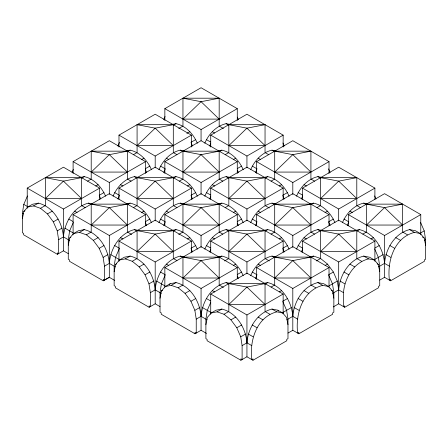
<?xml version="1.0" encoding="UTF-8"?>
<svg xmlns="http://www.w3.org/2000/svg" width="448" height="448" viewBox="0 0 448 448"><rect width="100%" height="100%" fill="white"/><g stroke="black" fill="none" stroke-linecap="round" stroke-linejoin="round"><path stroke-width="0.67" d="M68.275 253.624L63.442 250.835L57.406 254.318L23.61 234.802L23.61 233.408L22.4 232.714L22.4 213.198L23.778 204.4L27.44 195.955M92.4 203.879L88.48 203.123C73.629 206.78 64.529 222.365 63.442 236.891L58.615 239.68L58.615 253.618L57.406 252.924L57.406 254.318M138.27 230.367L134.355 229.606C119.498 233.262 110.404 248.853 109.318 263.379L104.49 266.168L104.49 280.106L103.281 279.406L103.281 280.801L109.318 277.318L114.75 280.454M184.145 256.85L180.23 256.088C165.374 259.745 156.274 275.335 155.193 289.862L150.36 292.65L150.36 306.589L149.156 305.894L149.156 307.289L115.354 287.773L115.354 286.378L114.145 285.684L114.145 266.168L115.522 257.37L119.448 248.321L114.621 245.532M230.014 283.338L226.1 282.576C211.249 286.233 202.149 301.818 201.062 316.35L196.235 319.133L196.235 333.077L195.026 332.377L195.026 333.771L161.224 314.255L161.224 312.861L160.02 312.166L160.02 292.65L161.398 283.853L165.06 275.408M287.98 324.71L286.602 317.503L282.677 312.99L277.85 310.201L271.975 309.058C257.118 312.715 248.024 328.306 246.938 342.832L242.11 345.621L242.11 359.559L240.901 358.865L240.901 360.259L207.099 340.743L207.099 339.349L205.89 338.649L205.89 319.133L207.273 310.341L210.672 302.495M282.94 301.89L286.602 310.341L287.98 319.133L287.98 338.649L286.776 339.349L286.776 340.743L252.974 360.259L252.974 358.865L251.765 359.559C249.474 340.782 256.435 317.1 276.802 311.847L282.677 312.99M333.855 298.228L332.478 291.021L328.552 286.502L323.719 283.718L317.845 282.576C302.994 286.233 293.894 301.818 292.807 316.35L286.776 319.833M374.685 248.92L378.347 257.37L379.725 266.168L379.725 285.684L378.521 286.378L378.521 287.773L344.719 307.289L344.719 305.894L343.51 306.589L343.51 292.65L338.682 289.862L337.305 281.064L333.379 272.014L328.552 274.803L332.478 283.853L333.855 292.65L333.855 312.166L332.646 312.861L332.646 314.255L298.844 333.771L298.844 332.377L297.64 333.077C295.344 314.294 302.31 290.618 322.678 285.365L328.552 286.502M379.725 271.74L378.347 264.538L374.422 260.019L369.594 257.23L363.72 256.088C348.863 259.745 339.769 275.335 338.682 289.862L332.646 293.35M343.51 292.65C344.596 278.124 353.696 262.534 368.547 258.877L374.422 260.019M425.6 245.258L424.222 238.05L420.297 233.537L415.47 230.748L409.595 229.606C394.738 233.262 385.638 248.853 384.558 263.379L378.521 266.862M420.56 222.438L424.222 230.882L425.6 239.68L425.6 259.196L424.39 259.896L424.39 261.29L390.594 280.801L390.594 279.406L389.385 280.106C387.089 261.33 394.055 237.647 414.422 232.394L420.297 233.537M22.4 218.775L23.778 211.568L27.703 207.049L32.53 204.26L38.405 203.123C53.262 206.78 62.362 222.365 63.442 236.891L69.479 240.38M68.275 245.258L69.653 238.05L73.578 233.537L78.406 230.748L84.28 229.606C99.137 233.262 108.231 248.853 109.318 263.379L115.354 266.862M114.145 271.74L115.522 264.538L119.448 260.019L124.281 257.23L130.155 256.088C145.006 259.745 154.106 275.335 155.193 289.862L161.224 293.35M160.02 298.228L161.398 291.021L165.323 286.502L170.15 283.718L176.025 282.576C190.882 286.233 199.976 301.818 201.062 316.35L207.099 319.833M205.89 324.71L207.273 317.503L211.198 312.99L216.026 310.201L221.9 309.058C236.751 312.715 245.851 328.306 246.938 342.832L251.765 345.621M72.005 172.486L73.315 169.467M73.315 222.438L69.653 230.882L68.275 239.68L68.275 259.196L69.479 259.896L69.479 261.29L103.281 280.801M117.88 146.003L119.448 142.38M113.053 196.185C116.922 187.118 124.443 178.836 134.355 176.635L138.27 177.397M117.88 198.968L119.448 195.35L114.621 192.562M163.755 119.515L165.06 116.502M158.922 169.697C162.798 160.636 170.313 152.354 180.23 150.153L184.145 150.914M163.755 172.486L165.06 169.467M158.922 222.667C162.798 213.606 170.313 205.324 180.23 203.123L184.145 203.879M163.755 225.456L165.06 222.438M204.798 143.214C208.667 134.148 216.188 125.866 226.1 123.665L229.365 124.303M209.625 146.003L210.672 143.59M204.798 196.185C208.667 187.118 216.188 178.836 226.1 176.635L230.014 177.397M209.625 198.968L210.672 196.554M204.798 249.15C208.667 240.089 216.188 231.806 226.1 229.606L230.014 230.367M209.625 251.938L210.672 249.525M250.673 169.697C254.542 160.636 262.063 152.354 271.975 150.153L275.89 150.914M255.5 172.486L256.805 169.467M250.673 222.667C254.542 213.606 262.063 205.324 271.975 203.123L275.89 203.879M255.5 225.456L256.805 222.438M250.673 275.638C254.542 266.571 262.063 258.289 271.975 256.088L275.89 256.85M255.5 278.426L256.805 275.408M296.542 196.185C300.418 187.118 307.933 178.836 317.845 176.635L321.765 177.397M301.37 198.968L302.68 195.955M296.542 249.15C300.418 240.089 307.933 231.806 317.845 229.606L321.765 230.367M301.37 251.938L302.68 248.92M342.418 222.667C346.287 213.606 353.808 205.324 363.72 203.123L367.634 203.879M347.245 225.456L348.813 221.833L343.986 219.05M169.277 284.721L170.15 283.718M27.227 208.32L27.227 188.104L63.442 167.199L99.658 188.104L99.658 199.259M73.102 173.471L73.102 161.622L109.318 140.711L145.533 161.622L145.533 173.471M118.978 146.983L118.978 135.139L155.193 114.229L191.408 135.139L191.408 146.983M164.847 120.501L164.847 108.651L201.062 87.741L237.278 108.651L237.278 120.501M23.778 211.568L24.987 210.868M27.703 207.049L33.578 205.906L38.405 203.123M81.866 178.03L84.28 176.635C94.192 178.836 101.713 187.118 105.582 196.185M127.736 151.547L130.155 150.153C140.067 152.354 147.582 160.636 151.458 169.697M173.611 125.059L176.025 123.665C185.937 125.866 193.458 134.148 197.327 143.214M33.578 205.906L40.51 208.32L45.338 205.531L45.338 177.654L81.553 177.654L81.553 205.531L85.176 207.62M87.59 181.138L91.207 179.043L91.207 151.166L127.422 151.166L127.422 179.043L131.046 181.138M133.459 154.65L137.082 152.561L137.082 124.684L173.298 124.684L173.298 152.561L176.921 154.65M178.73 128.514L182.958 126.078L182.958 98.196L219.173 98.196L219.173 126.078L223.395 128.514M40.51 208.32L47.438 213.909L52.265 211.12M95.726 186.032L98.14 184.638M141.596 159.55L144.01 158.155M186.866 133.409L189.885 131.667M27.227 188.104L63.442 209.014L99.658 188.104M73.102 161.622L109.318 182.532L145.533 161.622M118.978 135.139L155.193 156.044L191.408 135.139M164.847 108.651L201.062 129.562L237.278 108.651M47.438 213.909L53.312 221.833L58.139 219.05M104.014 192.562L99.187 195.35L100.755 198.968M145.662 168.515L149.884 166.079M190.932 142.38L195.759 139.591M73.102 234.802L73.102 214.592L109.318 193.682L145.533 214.592L145.533 225.742M118.978 199.259L118.978 188.104L155.193 167.199L191.408 188.104L191.408 199.259M164.847 173.471L164.847 161.622L201.062 140.711L237.278 161.622L237.278 173.471M210.722 146.983L210.722 135.139L246.938 114.229L283.153 135.139L283.153 146.983M58.615 239.68L57.238 230.882L62.065 228.099M69.653 238.05L70.857 237.356M73.578 233.537L79.453 232.394L84.28 229.606M127.736 204.518L130.155 203.123C140.067 205.324 147.582 213.606 151.458 222.667M173.611 178.03L176.025 176.635C185.937 178.836 193.458 187.118 197.327 196.185M219.486 151.547L221.9 150.153C231.812 152.354 239.333 160.636 243.202 169.697M79.453 232.394L86.38 234.802L91.207 232.014L91.207 204.137L127.422 204.137L127.422 232.014L131.65 234.455M133.459 207.62L137.082 205.531L137.082 177.654L173.298 177.654L173.298 205.531L176.921 207.62M179.334 181.138L182.958 179.043L182.958 151.166L219.173 151.166L219.173 179.043L222.79 181.138M225.21 154.65L228.827 152.561L228.827 124.684L265.042 124.684L265.042 152.561L268.666 154.65M86.38 234.802L93.313 240.397L98.14 237.608M141.596 212.514L144.01 211.12M187.471 186.032L189.885 184.638M233.346 159.55L235.76 158.155M73.102 214.592L109.318 235.497L145.533 214.592M118.978 188.104L155.193 209.014L191.408 188.104M164.847 161.622L201.062 182.532L237.278 161.622M210.722 135.139L246.938 156.044L283.153 135.139M93.313 240.397L99.187 248.321L104.014 245.532M145.662 221.486L149.884 219.05M190.932 195.35L195.759 192.562M237.406 168.515L241.634 166.079M118.978 261.285L118.978 241.074L155.193 220.164L191.408 241.074L191.408 252.23M164.847 225.742L164.847 214.592L201.062 193.682L237.278 214.592L237.278 225.742M210.722 199.259L210.722 188.104L246.938 167.199L283.153 188.104L283.153 199.259M256.592 173.471L256.592 161.622L292.807 140.711L329.022 161.622L329.022 173.471M104.49 266.168L103.113 257.37L107.94 254.582M115.522 264.538L116.732 263.838M119.448 260.019L125.322 258.877L130.155 256.088M173.611 231L176.025 229.606C185.937 231.806 193.458 240.089 197.327 249.15M219.486 204.518L221.9 203.123C231.812 205.324 239.333 213.606 243.202 222.667M265.356 178.03L267.77 176.635C277.687 178.836 285.202 187.118 289.078 196.185M125.322 258.877L132.255 261.285L137.082 258.502L137.082 230.619L173.298 230.619L173.298 258.502L176.921 260.59M178.73 234.455L182.958 232.014L182.958 204.137L219.173 204.137L219.173 232.014L222.79 234.108M225.21 207.62L228.827 205.531L228.827 177.654L265.042 177.654L265.042 205.531L269.27 207.967M271.079 181.138L274.702 179.043L274.702 151.166L310.918 151.166L310.918 179.043L314.541 181.138M104.49 280.106L109.318 277.318L109.318 235.497M132.255 261.285L139.182 266.879L144.01 264.09M187.471 239.002L189.885 237.608M233.346 212.514L235.76 211.12M279.216 186.032L281.63 184.638M118.978 241.074L155.193 261.985L191.408 241.074M164.847 214.592L201.062 235.497L237.278 214.592M210.722 188.104L246.938 209.014L283.153 188.104M256.592 161.622L292.807 182.532L329.022 161.622M139.182 266.879L145.057 274.803L149.884 272.014M190.932 248.321L195.759 245.532M237.406 221.486L241.634 219.05M282.677 195.35L287.504 192.562M164.847 287.073L164.847 267.562L201.062 246.652L237.278 267.562L237.278 278.712M210.722 252.23L210.722 241.074L246.938 220.164L283.153 241.074L283.153 252.23M256.592 225.742L256.592 214.592L292.807 193.682L329.022 214.592L329.022 225.742M302.467 199.259L302.467 188.104L338.682 167.199L374.898 188.104L374.898 199.259M150.36 292.65L148.982 283.853L153.81 281.064M161.398 291.021L162.607 290.326M165.323 286.502L171.198 285.365L176.025 282.576M219.486 257.482L221.9 256.088C231.812 258.289 239.333 266.571 243.202 275.638M265.356 231L267.77 229.606C277.687 231.806 285.202 240.089 289.078 249.15M311.231 204.518L313.645 203.123C323.557 205.324 331.078 213.606 334.947 222.667M171.198 285.365L178.125 287.773L182.958 284.984L182.958 257.107L219.173 257.107L219.173 284.984L223.395 287.426M224.605 260.938L228.827 258.502L228.827 230.619L265.042 230.619L265.042 258.502L269.27 260.938M271.079 234.108L274.702 232.014L274.702 204.137L310.918 204.137L310.918 232.014L314.541 234.108M316.954 207.62L320.578 205.531L320.578 177.654L356.793 177.654L356.793 205.531L360.41 207.62M149.156 307.289L155.193 303.8L160.02 306.589M178.125 287.773L185.058 293.362L189.885 290.578M233.346 265.485L235.76 264.09M279.216 239.002L281.63 237.608M325.091 212.514L327.505 211.12M164.847 267.562L201.062 288.467L237.278 267.562M210.722 241.074L246.938 261.985L283.153 241.074M256.592 214.592L292.807 235.497L329.022 214.592M302.467 188.104L338.682 209.014L374.898 188.104M185.058 293.362L190.932 301.286L195.759 298.502M237.406 274.456L241.634 272.014M282.677 248.321L287.504 245.532M333.379 219.05L328.552 221.833L330.12 225.456M210.722 314.255L210.722 294.045L246.938 273.134L283.153 294.045L283.153 313.561M256.592 279.406L256.592 267.562L292.807 246.652L329.022 267.562L329.022 287.073M302.467 252.23L302.467 241.074L338.682 220.164L374.898 241.074L374.898 261.285M348.342 225.742L348.342 214.592L384.558 193.682L420.773 214.592L420.773 234.802M196.235 319.133L194.858 310.341L199.685 307.552M211.198 312.99L217.073 311.847L221.9 309.058M264.757 284.318L267.77 282.576C282.626 286.233 291.726 301.818 292.807 316.35L297.64 319.133M311.231 257.482L313.645 256.088L320.578 258.502L327.505 264.09L333.379 272.014M357.106 231L359.52 229.606C374.371 233.262 383.471 248.853 384.558 263.379L389.385 266.168M217.073 311.847L224 314.255L228.827 311.466L228.827 283.59L265.042 283.59L265.042 311.466L269.875 314.255M271.079 287.073L274.702 284.984L274.702 257.107L310.918 257.107L310.918 284.984L315.745 287.773M316.35 260.938L320.578 258.502L320.578 230.619L356.793 230.619L356.793 258.502L361.62 261.285M362.824 234.108L366.447 232.014L366.447 204.137L402.662 204.137L402.662 232.014L407.49 234.802M195.026 333.771L201.062 330.288L206.494 333.424M224 314.255L230.927 319.85L235.76 317.061M279.216 291.973L281.63 290.578M325.091 265.485L327.505 264.09M370.961 239.002L373.38 237.608M210.722 294.045L246.938 314.955L283.153 294.045M256.592 267.562L292.807 288.467L329.022 267.562M302.467 241.074L338.682 261.985L374.898 241.074M348.342 214.592L384.558 235.497L420.773 214.592M230.927 319.85L236.802 327.774L241.634 324.985M282.677 301.286L287.504 298.502M375.026 247.968L379.254 245.532M242.11 345.621L240.727 336.823L245.56 334.034M282.979 312.43L291.43 307.552M328.854 285.942L337.305 281.064M374.73 259.459L383.18 254.582M420.599 232.977L424.222 230.882M424.39 240.38L425.6 239.68M240.901 360.259L246.938 356.77L252.974 360.259M287.98 333.077L292.807 330.288L298.844 333.771M333.25 306.942L338.682 303.8L344.719 307.289M379.725 280.106L384.558 277.318L390.594 280.801M172.11 124.426L176.025 123.665M126.235 150.914L130.155 150.153M80.366 177.397L84.28 176.635M218.635 150.786L221.9 150.153M172.11 177.397L176.025 176.635M126.235 203.879L130.155 203.123M263.855 177.397L267.77 176.635M217.986 203.879L221.9 203.123M172.11 230.367L176.025 229.606M309.73 203.879L313.645 203.123M263.855 230.367L267.77 229.606M217.986 256.85L221.9 256.088M355.6 230.367L359.52 229.606M309.73 256.85L313.645 256.088M263.855 283.338L267.77 282.576M219.173 98.196L201.062 101.685L182.958 98.196M173.298 124.684L155.193 128.167L137.082 124.684M127.422 151.166L109.318 154.65L91.207 151.166M265.042 124.684L246.938 128.167L228.827 124.684M81.553 177.654L63.442 181.138L45.338 177.654M219.173 151.166L201.062 154.65L182.958 151.166M173.298 177.654L155.193 181.138L137.082 177.654M310.918 151.166L292.807 154.65L274.702 151.166M127.422 204.137L109.318 207.62L91.207 204.137M265.042 177.654L246.938 181.138L228.827 177.654M219.173 204.137L201.062 207.62L182.958 204.137M356.793 177.654L338.682 181.138L320.578 177.654M173.298 230.619L155.193 234.108L137.082 230.619M310.918 204.137L292.807 207.62L274.702 204.137M265.042 230.619L246.938 234.108L228.827 230.619M402.662 204.137L384.558 207.62L366.447 204.137M219.173 257.107L201.062 260.59L182.958 257.107M356.793 230.619L338.682 234.108L320.578 230.619M310.918 257.107L292.807 260.59L274.702 257.107M265.042 283.59L246.938 287.073L228.827 283.59M226.1 123.665L228.514 125.059M271.975 150.153L274.389 151.547M317.845 176.635L320.264 178.03M363.72 203.123L366.134 204.518M409.595 229.606L414.422 232.394M422.414 237.009L424.222 238.05M212.24 131.667L214.654 133.062M258.115 158.155L260.529 159.55M303.99 184.638L306.404 186.032M349.86 211.12L352.274 212.514M395.735 237.608L400.562 240.397M206.366 139.591L210.594 142.033M252.241 166.079L257.068 168.868M298.116 192.562L302.338 195.003M389.861 245.532L394.688 248.321M385.935 254.582L390.762 257.37M180.23 150.153L182.644 151.547M226.1 176.635L228.514 178.03M271.975 203.123L274.389 204.518M317.845 229.606L320.264 231M363.72 256.088L368.547 258.877M377.143 263.838L378.347 264.538M166.37 158.155L168.784 159.55M212.24 184.638L214.654 186.032M258.115 211.12L260.529 212.514M303.99 237.608L306.404 239.002M349.86 264.09L354.687 266.879M160.496 166.079L165.323 168.868M206.366 192.562L210.594 195.003M252.241 219.05L257.068 221.833M298.116 245.532L302.338 247.968M343.986 272.014L348.813 274.803M340.06 281.064L344.887 283.853M134.355 176.635L136.769 178.03M180.23 203.123L182.644 204.518M226.1 229.606L228.514 231M271.975 256.088L274.389 257.482M317.845 282.576L322.678 285.365M331.268 290.326L332.478 291.021M120.495 184.638L122.909 186.032M166.37 211.12L168.784 212.514M212.24 237.608L214.654 239.002M258.115 264.09L260.529 265.485M303.99 290.578L308.818 293.362M160.496 219.05L165.323 221.833M206.366 245.532L210.594 247.968M252.241 272.014L257.068 274.803M298.116 298.502L302.943 301.286M294.19 307.552L299.018 310.341M88.48 203.123L90.894 204.518M134.355 229.606L136.769 231M180.23 256.088L182.644 257.482M226.1 282.576L228.514 283.97M271.975 309.058L276.802 311.847M74.62 211.12L77.039 212.514M120.495 237.608L122.909 239.002M166.37 264.09L168.784 265.485M212.24 290.578L214.654 291.973M258.115 317.061L262.942 319.85M68.746 219.05L72.974 221.486M160.496 272.014L165.323 274.803M206.366 298.502L210.594 300.938M252.241 324.985L257.068 327.774M23.778 204.4L27.401 206.489M64.82 228.099L73.27 232.977M110.695 254.582L119.146 259.459M156.57 281.064L165.021 285.942M202.44 307.552L210.89 312.43M248.315 334.034L253.142 336.823M22.4 213.198L23.61 213.892M277.85 310.201L278.723 311.203M374.685 195.955L375.995 198.968M328.552 168.868L330.12 172.486M282.94 142.985L284.245 146.003M282.94 195.955L284.245 198.968M237.328 117.102L238.375 119.515M282.94 248.92L284.245 251.938M237.328 170.072L238.375 172.486M237.328 223.042L238.375 225.456M191.195 142.985L192.5 146.003M237.328 276.013L238.375 278.426M191.195 195.955L192.5 198.968M236.802 327.774L240.727 336.823M191.195 248.92L192.5 251.938M145.32 169.467L146.63 172.486M190.932 301.286L194.858 310.341M145.32 222.438L146.63 225.456M145.057 274.803L148.982 283.853M99.187 248.321L103.113 257.37M53.312 221.833L57.238 230.882M384.558 235.497L384.558 277.318M338.682 209.014L338.682 220.864M338.682 261.985L338.682 303.8M292.807 182.532L292.807 194.382M292.807 235.497L292.807 247.346M292.807 288.467L292.807 330.288M246.938 156.044L246.938 167.894M246.938 209.014L246.938 220.864M246.938 261.985L246.938 273.834M246.938 314.955L246.938 356.77M201.062 129.562L201.062 140.711M201.062 182.532L201.062 194.382M201.062 235.497L201.062 247.346M201.062 288.467L201.062 330.288M155.193 156.044L155.193 167.894M155.193 209.014L155.193 220.864M155.193 261.985L155.193 303.8M109.318 182.532L109.318 194.382M63.442 209.014L63.442 250.835M63.442 181.138L45.338 198.559L81.553 198.559L63.442 181.138M109.318 154.65L91.207 172.077L127.422 172.077L109.318 154.65M155.193 128.167L137.082 145.589L173.298 145.589L155.193 128.167M201.062 101.685L182.958 119.106L219.173 119.106L201.062 101.685M109.318 207.62L91.207 225.047L127.422 225.047L109.318 207.62M155.193 181.138L137.082 198.559L173.298 198.559L155.193 181.138M201.062 154.65L182.958 172.077L219.173 172.077L201.062 154.65M246.938 128.167L228.827 145.589L265.042 145.589L246.938 128.167M155.193 234.108L137.082 251.53L173.298 251.53L155.193 234.108M201.062 207.62L182.958 225.047L219.173 225.047L201.062 207.62M246.938 181.138L228.827 198.559L265.042 198.559L246.938 181.138M292.807 154.65L274.702 172.077L310.918 172.077L292.807 154.65M201.062 260.59L182.958 278.012L219.173 278.012L201.062 260.59M246.938 234.108L228.827 251.53L265.042 251.53L246.938 234.108M292.807 207.62L274.702 225.047L310.918 225.047L292.807 207.62M338.682 181.138L320.578 198.559L356.793 198.559L338.682 181.138M246.938 287.073L228.827 304.5L265.042 304.5L246.938 287.073M292.807 260.59L274.702 278.012L310.918 278.012L292.807 260.59M338.682 234.108L320.578 251.53L356.793 251.53L338.682 234.108M384.558 207.62L366.447 225.047L402.662 225.047L384.558 207.62"/></g></svg>
